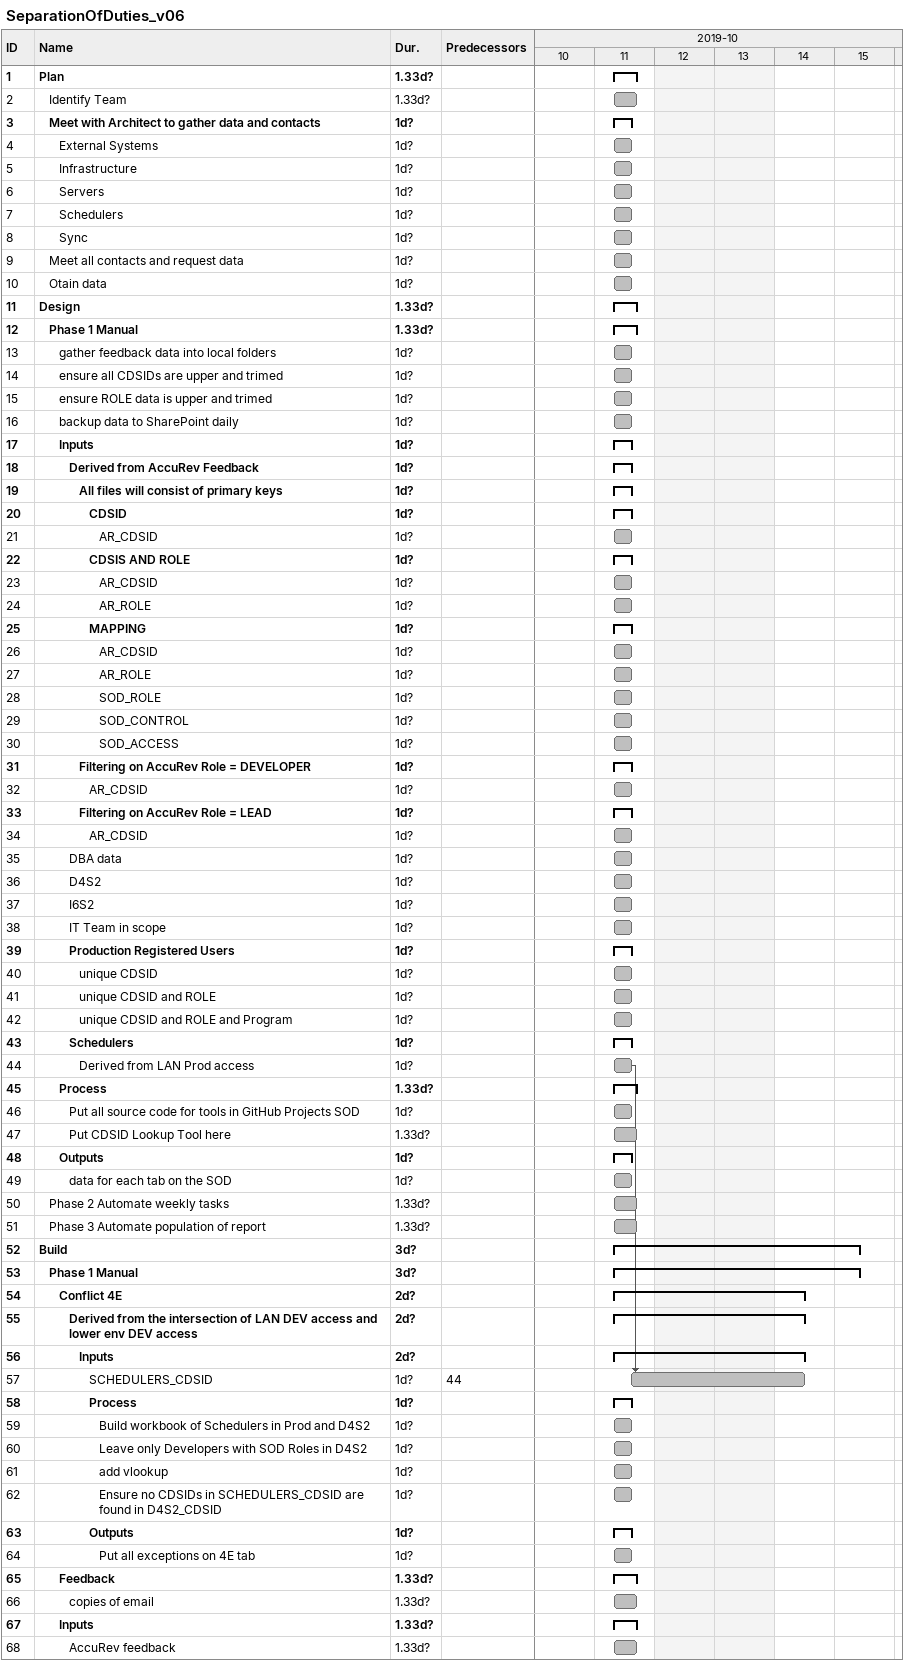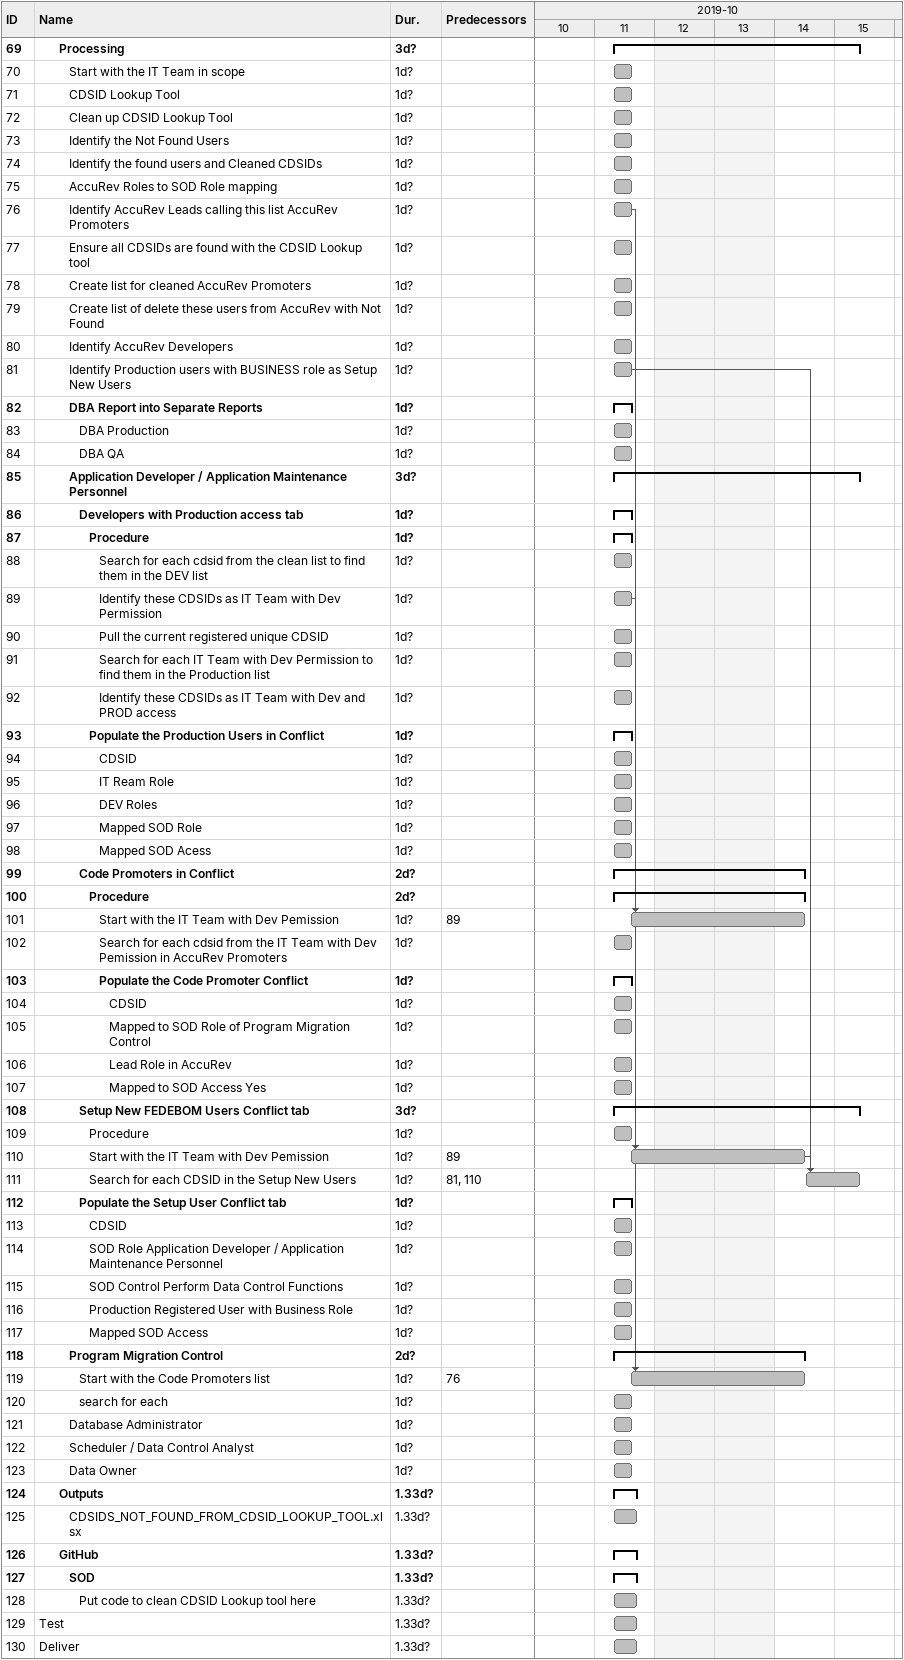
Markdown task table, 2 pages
SeparationOfDuties_v06

| ID | Level | Task | Duration | Start | Finish | Predecessors |
|---|---|---|---|---|---|---|
| 1 | 1 | **Plan** | 1.33d? | 2019-10-11 | 2019-10-11 |  |
| 2 | 2 | Identify Team | 1.33d? | 2019-10-11 | 2019-10-11 |  |
| 3 | 2 | **Meet with Architect to gather data and contacts** | 1d? | 2019-10-11 | 2019-10-11 |  |
| 4 | 3 | External Systems | 1d? | 2019-10-11 | 2019-10-11 |  |
| 5 | 3 | Infrastructure | 1d? | 2019-10-11 | 2019-10-11 |  |
| 6 | 3 | Servers | 1d? | 2019-10-11 | 2019-10-11 |  |
| 7 | 3 | Schedulers | 1d? | 2019-10-11 | 2019-10-11 |  |
| 8 | 3 | Sync | 1d? | 2019-10-11 | 2019-10-11 |  |
| 9 | 2 | Meet all contacts and request data | 1d? | 2019-10-11 | 2019-10-11 |  |
| 10 | 2 | Otain data | 1d? | 2019-10-11 | 2019-10-11 |  |
| 11 | 1 | **Design** | 1.33d? | 2019-10-11 | 2019-10-11 |  |
| 12 | 2 | **Phase 1 Manual** | 1.33d? | 2019-10-11 | 2019-10-11 |  |
| 13 | 3 | gather feedback data into local folders | 1d? | 2019-10-11 | 2019-10-11 |  |
| 14 | 3 | ensure all CDSIDs are upper and trimed | 1d? | 2019-10-11 | 2019-10-11 |  |
| 15 | 3 | ensure ROLE data is upper and trimed | 1d? | 2019-10-11 | 2019-10-11 |  |
| 16 | 3 | backup data to SharePoint daily | 1d? | 2019-10-11 | 2019-10-11 |  |
| 17 | 3 | **Inputs** | 1d? | 2019-10-11 | 2019-10-11 |  |
| 18 | 4 | **Derived from AccuRev Feedback** | 1d? | 2019-10-11 | 2019-10-11 |  |
| 19 | 5 | **All files will consist of primary keys** | 1d? | 2019-10-11 | 2019-10-11 |  |
| 20 | 6 | **CDSID** | 1d? | 2019-10-11 | 2019-10-11 |  |
| 21 | 7 | AR_CDSID | 1d? | 2019-10-11 | 2019-10-11 |  |
| 22 | 6 | **CDSIS AND ROLE** | 1d? | 2019-10-11 | 2019-10-11 |  |
| 23 | 7 | AR_CDSID | 1d? | 2019-10-11 | 2019-10-11 |  |
| 24 | 7 | AR_ROLE | 1d? | 2019-10-11 | 2019-10-11 |  |
| 25 | 6 | **MAPPING** | 1d? | 2019-10-11 | 2019-10-11 |  |
| 26 | 7 | AR_CDSID | 1d? | 2019-10-11 | 2019-10-11 |  |
| 27 | 7 | AR_ROLE | 1d? | 2019-10-11 | 2019-10-11 |  |
| 28 | 7 | SOD_ROLE | 1d? | 2019-10-11 | 2019-10-11 |  |
| 29 | 7 | SOD_CONTROL | 1d? | 2019-10-11 | 2019-10-11 |  |
| 30 | 7 | SOD_ACCESS | 1d? | 2019-10-11 | 2019-10-11 |  |
| 31 | 5 | **Filtering on AccuRev Role = DEVELOPER** | 1d? | 2019-10-11 | 2019-10-11 |  |
| 32 | 6 | AR_CDSID | 1d? | 2019-10-11 | 2019-10-11 |  |
| 33 | 5 | **Filtering on AccuRev Role = LEAD** | 1d? | 2019-10-11 | 2019-10-11 |  |
| 34 | 6 | AR_CDSID | 1d? | 2019-10-11 | 2019-10-11 |  |
| 35 | 4 | DBA data | 1d? | 2019-10-11 | 2019-10-11 |  |
| 36 | 4 | D4S2 | 1d? | 2019-10-11 | 2019-10-11 |  |
| 37 | 4 | I6S2 | 1d? | 2019-10-11 | 2019-10-11 |  |
| 38 | 4 | IT Team in scope | 1d? | 2019-10-11 | 2019-10-11 |  |
| 39 | 4 | **Production Registered Users** | 1d? | 2019-10-11 | 2019-10-11 |  |
| 40 | 5 | unique CDSID | 1d? | 2019-10-11 | 2019-10-11 |  |
| 41 | 5 | unique CDSID and ROLE | 1d? | 2019-10-11 | 2019-10-11 |  |
| 42 | 5 | unique CDSID and ROLE and Program | 1d? | 2019-10-11 | 2019-10-11 |  |
| 43 | 4 | **Schedulers** | 1d? | 2019-10-11 | 2019-10-11 |  |
| 44 | 5 | Derived from LAN Prod access | 1d? | 2019-10-11 | 2019-10-11 |  |
| 45 | 3 | **Process** | 1.33d? | 2019-10-11 | 2019-10-11 |  |
| 46 | 4 | Put all source code for tools in GitHub Projects SOD | 1d? | 2019-10-11 | 2019-10-11 |  |
| 47 | 4 | Put CDSID Lookup Tool here | 1.33d? | 2019-10-11 | 2019-10-11 |  |
| 48 | 3 | **Outputs** | 1d? | 2019-10-11 | 2019-10-11 |  |
| 49 | 4 | data for each tab on the SOD | 1d? | 2019-10-11 | 2019-10-11 |  |
| 50 | 2 | Phase 2 Automate weekly tasks | 1.33d? | 2019-10-11 | 2019-10-11 |  |
| 51 | 2 | Phase 3 Automate population of report | 1.33d? | 2019-10-11 | 2019-10-11 |  |
| 52 | 1 | **Build** | 3d? | 2019-10-11 | 2019-10-15 |  |
| 53 | 2 | **Phase 1 Manual** | 3d? | 2019-10-11 | 2019-10-15 |  |
| 54 | 3 | **Conflict 4E** | 2d? | 2019-10-11 | 2019-10-14 |  |
| 55 | 4 | **Derived from the intersection of LAN DEV access and lower env DEV access** | 2d? | 2019-10-11 | 2019-10-14 |  |
| 56 | 5 | **Inputs** | 2d? | 2019-10-11 | 2019-10-14 |  |
| 57 | 6 | SCHEDULERS_CDSID | 1d? | 2019-10-11 | 2019-10-14 | 44 |
| 58 | 6 | **Process** | 1d? | 2019-10-11 | 2019-10-11 |  |
| 59 | 7 | Build workbook of Schedulers in Prod and D4S2 | 1d? | 2019-10-11 | 2019-10-11 |  |
| 60 | 7 | Leave only Developers with SOD Roles in D4S2 | 1d? | 2019-10-11 | 2019-10-11 |  |
| 61 | 7 | add vlookup | 1d? | 2019-10-11 | 2019-10-11 |  |
| 62 | 7 | Ensure no CDSIDs in SCHEDULERS_CDSID are found in D4S2_CDSID | 1d? | 2019-10-11 | 2019-10-11 |  |
| 63 | 6 | **Outputs** | 1d? | 2019-10-11 | 2019-10-11 |  |
| 64 | 7 | Put all exceptions on 4E tab | 1d? | 2019-10-11 | 2019-10-11 |  |
| 65 | 3 | **Feedback** | 1.33d? | 2019-10-11 | 2019-10-11 |  |
| 66 | 4 | copies of email | 1.33d? | 2019-10-11 | 2019-10-11 |  |
| 67 | 3 | **Inputs** | 1.33d? | 2019-10-11 | 2019-10-11 |  |
| 68 | 4 | AccuRev feedback | 1.33d? | 2019-10-11 | 2019-10-11 |  |
| 69 | 3 | **Processing** | 3d? | 2019-10-11 | 2019-10-15 |  |
| 70 | 4 | Start with the IT Team in scope | 1d? | 2019-10-11 | 2019-10-11 |  |
| 71 | 4 | CDSID Lookup Tool | 1d? | 2019-10-11 | 2019-10-11 |  |
| 72 | 4 | Clean up CDSID Lookup Tool | 1d? | 2019-10-11 | 2019-10-11 |  |
| 73 | 4 | Identify the Not Found Users | 1d? | 2019-10-11 | 2019-10-11 |  |
| 74 | 4 | Identify the found users and Cleaned CDSIDs | 1d? | 2019-10-11 | 2019-10-11 |  |
| 75 | 4 | AccuRev Roles to SOD Role mapping | 1d? | 2019-10-11 | 2019-10-11 |  |
| 76 | 4 | Identify AccuRev Leads calling this list AccuRev Promoters | 1d? | 2019-10-11 | 2019-10-11 |  |
| 77 | 4 | Ensure all CDSIDs are found with the CDSID Lookup tool | 1d? | 2019-10-11 | 2019-10-11 |  |
| 78 | 4 | Create list for cleaned AccuRev Promoters | 1d? | 2019-10-11 | 2019-10-11 |  |
| 79 | 4 | Create list of delete these users from AccuRev with Not Found | 1d? | 2019-10-11 | 2019-10-11 |  |
| 80 | 4 | Identify AccuRev Developers | 1d? | 2019-10-11 | 2019-10-11 |  |
| 81 | 4 | Identify Production users with BUSINESS role as Setup New Users | 1d? | 2019-10-11 | 2019-10-11 |  |
| 82 | 4 | **DBA Report into Separate Reports** | 1d? | 2019-10-11 | 2019-10-11 |  |
| 83 | 5 | DBA Production | 1d? | 2019-10-11 | 2019-10-11 |  |
| 84 | 5 | DBA QA | 1d? | 2019-10-11 | 2019-10-11 |  |
| 85 | 4 | **Application Developer / Application Maintenance Personnel** | 3d? | 2019-10-11 | 2019-10-15 |  |
| 86 | 5 | **Developers with Production access tab** | 1d? | 2019-10-11 | 2019-10-11 |  |
| 87 | 6 | **Procedure** | 1d? | 2019-10-11 | 2019-10-11 |  |
| 88 | 7 | Search for each cdsid from the clean list to find them in the DEV list | 1d? | 2019-10-11 | 2019-10-11 |  |
| 89 | 7 | Identify these CDSIDs as IT Team with Dev Permission | 1d? | 2019-10-11 | 2019-10-11 |  |
| 90 | 7 | Pull the current registered unique CDSID | 1d? | 2019-10-11 | 2019-10-11 |  |
| 91 | 7 | Search for each IT Team with Dev Permission to find them in the Production list | 1d? | 2019-10-11 | 2019-10-11 |  |
| 92 | 7 | Identify these CDSIDs as IT Team with Dev and PROD access | 1d? | 2019-10-11 | 2019-10-11 |  |
| 93 | 6 | **Populate the Production Users in Conflict** | 1d? | 2019-10-11 | 2019-10-11 |  |
| 94 | 7 | CDSID | 1d? | 2019-10-11 | 2019-10-11 |  |
| 95 | 7 | IT Ream Role | 1d? | 2019-10-11 | 2019-10-11 |  |
| 96 | 7 | DEV Roles | 1d? | 2019-10-11 | 2019-10-11 |  |
| 97 | 7 | Mapped SOD Role | 1d? | 2019-10-11 | 2019-10-11 |  |
| 98 | 7 | Mapped SOD Acess | 1d? | 2019-10-11 | 2019-10-11 |  |
| 99 | 5 | **Code Promoters in Conflict** | 2d? | 2019-10-11 | 2019-10-14 |  |
| 100 | 6 | **Procedure** | 2d? | 2019-10-11 | 2019-10-14 |  |
| 101 | 7 | Start with the IT Team with Dev Pemission | 1d? | 2019-10-11 | 2019-10-14 | 89 |
| 102 | 7 | Search for each cdsid from the IT Team with Dev Pemission in AccuRev Promoters | 1d? | 2019-10-11 | 2019-10-11 |  |
| 103 | 7 | **Populate the Code Promoter Conflict** | 1d? | 2019-10-11 | 2019-10-11 |  |
| 104 | 8 | CDSID | 1d? | 2019-10-11 | 2019-10-11 |  |
| 105 | 8 | Mapped to SOD Role of Program Migration Control | 1d? | 2019-10-11 | 2019-10-11 |  |
| 106 | 8 | Lead Role in AccuRev | 1d? | 2019-10-11 | 2019-10-11 |  |
| 107 | 8 | Mapped to SOD Access Yes | 1d? | 2019-10-11 | 2019-10-11 |  |
| 108 | 5 | **Setup New FEDEBOM Users Conflict tab** | 3d? | 2019-10-11 | 2019-10-15 |  |
| 109 | 6 | Procedure | 1d? | 2019-10-11 | 2019-10-11 |  |
| 110 | 6 | Start with the IT Team with Dev Pemission | 1d? | 2019-10-11 | 2019-10-14 | 89 |
| 111 | 6 | Search for each CDSID in the Setup New Users | 1d? | 2019-10-14 | 2019-10-15 | 81, 110 |
| 112 | 5 | **Populate the Setup User Conflict tab** | 1d? | 2019-10-11 | 2019-10-11 |  |
| 113 | 6 | CDSID | 1d? | 2019-10-11 | 2019-10-11 |  |
| 114 | 6 | SOD Role Application Developer / Application Maintenance Personnel | 1d? | 2019-10-11 | 2019-10-11 |  |
| 115 | 6 | SOD Control Perform Data Control Functions | 1d? | 2019-10-11 | 2019-10-11 |  |
| 116 | 6 | Production Registered User with Business Role | 1d? | 2019-10-11 | 2019-10-11 |  |
| 117 | 6 | Mapped SOD Access | 1d? | 2019-10-11 | 2019-10-11 |  |
| 118 | 4 | **Program Migration Control** | 2d? | 2019-10-11 | 2019-10-14 |  |
| 119 | 5 | Start with the Code Promoters list | 1d? | 2019-10-11 | 2019-10-14 | 76 |
| 120 | 5 | search for each | 1d? | 2019-10-11 | 2019-10-11 |  |
| 121 | 4 | Database Administrator | 1d? | 2019-10-11 | 2019-10-11 |  |
| 122 | 4 | Scheduler / Data Control Analyst | 1d? | 2019-10-11 | 2019-10-11 |  |
| 123 | 4 | Data Owner | 1d? | 2019-10-11 | 2019-10-11 |  |
| 124 | 3 | **Outputs** | 1.33d? | 2019-10-11 | 2019-10-11 |  |
| 125 | 4 | CDSIDS_NOT_FOUND_FROM_CDSID_LOOKUP_TOOL.xlsx | 1.33d? | 2019-10-11 | 2019-10-11 |  |
| 126 | 3 | **GitHub** | 1.33d? | 2019-10-11 | 2019-10-11 |  |
| 127 | 4 | **SOD** | 1.33d? | 2019-10-11 | 2019-10-11 |  |
| 128 | 5 | Put code to clean CDSID Lookup tool here | 1.33d? | 2019-10-11 | 2019-10-11 |  |
| 129 | 1 | Test | 1.33d? | 2019-10-11 | 2019-10-11 |  |
| 130 | 1 | Deliver | 1.33d? | 2019-10-11 | 2019-10-11 |  |
